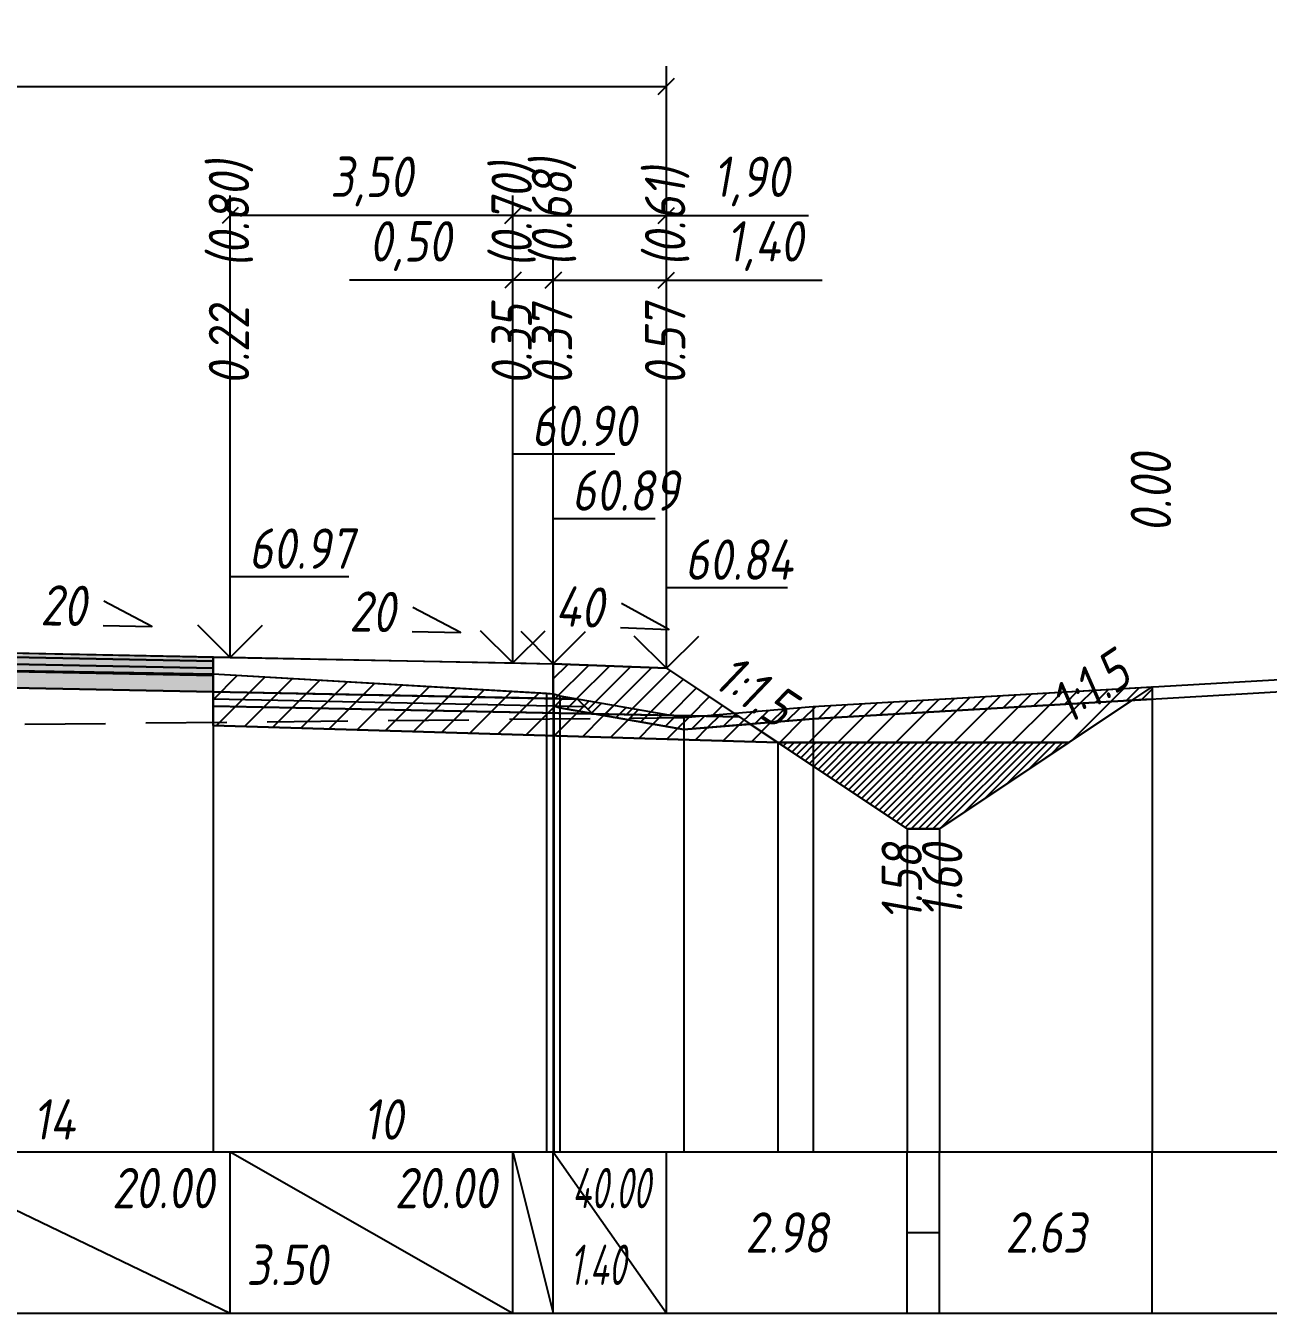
# Model space of a CAD drawing. Extents: x -717 to 1451, y -133302 to 233.
# Drawn here: x 167 to 243.9, y -55537 to -55457.3 of the extents above; entities that cross this region are included whole.
import ezdxf
from ezdxf.enums import TextEntityAlignment as Align

# ---------------------------------------------------------------- set-up
doc = ezdxf.new("R2010")
doc.units = 0
doc.linetypes.add('штриховая', pattern=[0.75, 0.5, -0.25])
for name, color, linetype in [('Интерполированный поперечник', 2, 'Continuous'), ('Код_514', 1, 'Continuous'), ('Контур_0', 7, 'Continuous'), ('Контур_2521', 7, 'Continuous'), ('Контур_2564', 7, 'Continuous'), ('Контур_2660', 7, 'Continuous'), ('Контур_2665', 7, 'Continuous'), ('Контур_400', 7, 'Continuous'), ('Контур_508', 7, 'Continuous'), ('Контур_512', 7, 'Continuous'), ('Контур_513', 7, 'Continuous'), ('Контур_818', 7, 'Continuous'), ('Красный поперечник', 1, 'Continuous'), ('Объём_2501', 7, 'Continuous'), ('Объём_2564', 7, 'Continuous'), ('Объём_2650', 7, 'Continuous'), ('Объём_2660', 7, 'Continuous'), ('Объём_2661', 7, 'Continuous'), ('Объём_2662', 7, 'Continuous'), ('Объём_2663', 7, 'Continuous'), ('Объём_2664', 7, 'Continuous'), ('Объём_2665', 7, 'Continuous'), ('Объём_2666', 7, 'Continuous'), ('Объём_2667', 7, 'Continuous'), ('Объём_2668', 7, 'Continuous'), ('Объём_2669', 7, 'Continuous'), ('Объём_2675', 7, 'Continuous'), ('Объём_2753', 7, 'Continuous'), ('Откосы', 7, 'Continuous'), ('Отметки покрытия', 7, 'Continuous'), ('Рабочие отметки', 7, 'Continuous'), ('Рабочие отметки доп.', 7, 'Continuous'), ('Слои выравнивания', 7, 'Continuous'), ('Таблица', 7, 'Continuous'), ('Уклоны проезжей части', 7, 'Continuous'), ('Черный поперечник', 3, 'Continuous')]:
    doc.layers.add(name, color=color, linetype=linetype)
for name, color, linetype, true_color in [('Контур_2540', 2, 'Continuous', 0xffff00), ('Контур_2560', 2, 'Continuous', 0xffff00), ('Контур_2561', 7, 'Continuous', 0xff8040), ('Контур_2562', 3, 'Continuous', 0x00ff00), ('Контур_2563', 7, 'Continuous', 0xff8000), ('Контур_2570', 7, 'Continuous', 0x80ff00), ('Контур_2725', 7, 'Continuous', 0x323232), ('Контур_2736', 4, 'Continuous', 0x00ffff), ('Контур_2737', 4, 'Continuous', 0x00ffff), ('Контур_2738', 4, 'Continuous', 0x00ffff), ('Контур_2739', 4, 'Continuous', 0x00ffff), ('Контур_2741', 4, 'Continuous', 0x00ffff), ('Контур_2742', 4, 'Continuous', 0x00ffff), ('Контур_2743', 4, 'Continuous', 0x00ffff), ('Контур_2744', 7, 'Continuous', 0xa4ffff), ('Контур_2745', 7, 'Continuous', 0xa4ffff), ('Контур_2747', 4, 'Continuous', 0x00ffff), ('Контур_2748', 4, 'Continuous', 0x00ffff), ('Контур_2749', 4, 'Continuous', 0x00ffff), ('Контур_2750', 4, 'Continuous', 0x00ffff), ('Контур_2751', 4, 'Continuous', 0x00ffff), ('Контур_2752', 4, 'Continuous', 0x00ffff), ('Контур_2760', 7, 'Continuous', 0x323232), ('Контур_2761', 7, 'Continuous', 0x323232), ('Контур_2762', 7, 'Continuous', 0x323232), ('Контур_2763', 7, 'Continuous', 0x323232), ('Контур_402', 7, 'Continuous', 0xff6464), ('Контур_703', 4, 'Continuous', 0x00ffff), ('Контур_705', 4, 'Continuous', 0x00ffff), ('Контур_707', 4, 'Continuous', 0x00ffff), ('Контур_720', 131, 'Continuous', 0xaaffff), ('Объём_2500', 7, 'Continuous', 0xc0c0c0), ('Объём_2520', 7, 'Continuous', 0x80ffff), ('Объём_2540', 2, 'Continuous', 0xffff00), ('Объём_2560', 2, 'Continuous', 0xffff00), ('Объём_2561', 7, 'Continuous', 0xff8040), ('Объём_2562', 3, 'Continuous', 0x00ff00), ('Объём_2563', 7, 'Continuous', 0xff8000), ('Объём_2570', 7, 'Continuous', 0x80ff00), ('Объём_2600', 7, 'Continuous', 0x808000), ('Объём_2620', 2, 'Continuous', 0xffff00), ('Объём_2746', 2, 'Continuous', 0xffff00)]:
    doc.layers.add(name, color=color, linetype=linetype, true_color=true_color)
doc.styles.get("Standard").update_dxf_attribs({"font": 'txt', "height": 2.5})
doc.styles.add('М', font='romand.shx', dxfattribs={"width": 0.8, "oblique": 10, "height": 2.5})
doc.dimstyles.new('ISO-25', dxfattribs={"dimtxt": 2.5, "dimasz": 2.5, "dimexe": 1.25, "dimexo": 0.625, "dimtad": 1, "dimtxsty": 'Standard', "dimcen": 2.5, "dimadec": 0, "dimazin": 0, "dimtfac": 1, "dimtmove": 0, "dimatfit": 3, "dimfxl": 1, "dimarcsym": 0})

# ---------------------------------------------------------------- blocks, each defined once
blk = doc.blocks.new('_Oblique')
at = {"color": 0, "linetype": 'ByBlock', "lineweight": -2}
blk.add_line((-0.5, -0.5), (0.5, 0.5), dxfattribs=at)
blk = doc.blocks.new('*D1330')
at = {"color": 0, "lineweight": -2, "transparency": 16777216}
for p, q in [((199.627, -55496.226), (199.627, -55471.786)), ((206.627, -55496.506), (206.627, -55471.786)), ((199.627, -55473.036), (206.627, -55473.036)), ((206.627, -55473.036), (216.266, -55473.036))]:
    blk.add_line(p, q, dxfattribs=at)
at = {"layer": 'Defpoints', "color": 0, "transparency": 16777216}
for p in [(206.627, -55473.036), (199.627, -55496.851), (206.627, -55497.131)]:
    blk.add_point(p, dxfattribs=at)
at = {"color": 0, "lineweight": -2, "transparency": 16777216, "rotation": 180}
blk.add_blockref('_Oblique', (199.627, -55473.036), dxfattribs=at)
at = {"color": 0, "lineweight": -2, "transparency": 16777216}
blk.add_blockref('_Oblique', (206.627, -55473.036), dxfattribs=at)
at = {"color": 0, "transparency": 16777216, "insert": (212.725, -55470.923), "char_height": 2.5, "width": 8.75, "attachment_point": 5, "style": 'М'}
blk.add_mtext('1,40', dxfattribs=at)
blk = doc.blocks.new('*D1332')
at = {"color": 0, "lineweight": -2, "transparency": 16777216}
for p, q in [((197.127, -55496.176), (197.127, -55471.786)), ((199.627, -55496.226), (199.627, -55471.786)), ((197.127, -55473.036), (187.014, -55473.036)), ((199.627, -55473.036), (197.127, -55473.036))]:
    blk.add_line(p, q, dxfattribs=at)
at = {"layer": 'Defpoints', "color": 0, "transparency": 16777216}
for p in [(199.627, -55473.036), (197.127, -55496.801), (199.627, -55496.851)]:
    blk.add_point(p, dxfattribs=at)
at = {"color": 0, "lineweight": -2, "transparency": 16777216, "rotation": 180}
blk.add_blockref('_Oblique', (197.127, -55473.036), dxfattribs=at)
at = {"color": 0, "lineweight": -2, "transparency": 16777216}
blk.add_blockref('_Oblique', (199.627, -55473.036), dxfattribs=at)
at = {"color": 0, "transparency": 16777216, "insert": (190.776, -55470.923), "char_height": 2.5, "width": 9.16667, "attachment_point": 5, "style": 'М'}
blk.add_mtext('0,50', dxfattribs=at)
blk = doc.blocks.new('*D1334')
at = {"color": 0, "lineweight": -2, "transparency": 16777216}
for p, q in [((179.627, -55495.826), (179.627, -55467.786)), ((197.127, -55496.176), (197.127, -55467.786)), ((197.127, -55469.036), (179.627, -55469.036))]:
    blk.add_line(p, q, dxfattribs=at)
at = {"layer": 'Defpoints', "color": 0, "transparency": 16777216}
for p in [(179.627, -55469.036), (179.627, -55496.451), (197.127, -55496.801)]:
    blk.add_point(p, dxfattribs=at)
at = {"color": 0, "lineweight": -2, "transparency": 16777216, "rotation": 180}
blk.add_blockref('_Oblique', (179.627, -55469.036), dxfattribs=at)
at = {"color": 0, "lineweight": -2, "transparency": 16777216}
blk.add_blockref('_Oblique', (197.127, -55469.036), dxfattribs=at)
at = {"color": 0, "transparency": 16777216, "insert": (188.377, -55466.923), "char_height": 2.5, "width": 9.58333, "attachment_point": 5, "style": 'М'}
blk.add_mtext('3,50', dxfattribs=at)
blk = doc.blocks.new('*D1335')
at = {"color": 0, "lineweight": -2, "transparency": 16777216}
for p, q in [((197.127, -55496.176), (197.127, -55467.786)), ((206.627, -55496.506), (206.627, -55467.786)), ((197.127, -55469.036), (206.627, -55469.036)), ((206.627, -55469.036), (215.433, -55469.036))]:
    blk.add_line(p, q, dxfattribs=at)
at = {"layer": 'Defpoints', "color": 0, "transparency": 16777216}
for p in [(197.127, -55469.036), (197.127, -55496.801), (206.627, -55497.131)]:
    blk.add_point(p, dxfattribs=at)
at = {"color": 0, "lineweight": -2, "transparency": 16777216, "rotation": 180}
blk.add_blockref('_Oblique', (197.127, -55469.036), dxfattribs=at)
at = {"color": 0, "lineweight": -2, "transparency": 16777216}
blk.add_blockref('_Oblique', (206.627, -55469.036), dxfattribs=at)
at = {"color": 0, "transparency": 16777216, "insert": (211.892, -55466.923), "char_height": 2.5, "width": 8.75, "attachment_point": 5, "style": 'М'}
blk.add_mtext('1,90', dxfattribs=at)
blk = doc.blocks.new('*D1337')
at = {"color": 0, "lineweight": -2, "transparency": 16777216}
for p, q in [((111.127, -55496.506), (111.127, -55459.786)), ((206.627, -55496.506), (206.627, -55459.786)), ((111.127, -55461.036), (206.627, -55461.036))]:
    blk.add_line(p, q, dxfattribs=at)
at = {"layer": 'Defpoints', "color": 0, "transparency": 16777216}
for p in [(206.627, -55461.036), (111.127, -55497.131), (206.627, -55497.131)]:
    blk.add_point(p, dxfattribs=at)
at = {"color": 0, "lineweight": -2, "transparency": 16777216, "rotation": 180}
blk.add_blockref('_Oblique', (111.127, -55461.036), dxfattribs=at)
at = {"color": 0, "lineweight": -2, "transparency": 16777216}
blk.add_blockref('_Oblique', (206.627, -55461.036), dxfattribs=at)
at = {"color": 0, "transparency": 16777216, "insert": (158.877, -55458.923), "char_height": 2.5, "width": 10.41667, "attachment_point": 5, "style": 'М'}
blk.add_mtext('19,10', dxfattribs=at)

msp = doc.modelspace()

# ---------------------------------------------------------------- hatches: boundary and pattern name
at = {"layer": 'Объём_2563'}
h = msp.add_hatch(dxfattribs=at)
h.set_pattern_fill('ANSI31', color=256, scale=0.3)
h.paths.add_polyline_path([(202.046, -55499.887), (201.127, -55498.968), (199.627, -55498.938), (199.627, -55496.788), (206.627, -55497.068), (211.127, -55500.068)])
at = {"layer": 'Объём_2570'}
h = msp.add_hatch(dxfattribs=at)
h.set_pattern_fill('ANSI31', color=256, scale=0.2)
h.paths.add_polyline_path([(236.694, -55498.971), (215.719, -55500.188), (207.706, -55500.864), (200.04, -55499.518), (199.667, -55499.388), (199.667, -55498.638), (200.04, -55498.768), (207.706, -55500.114), (215.719, -55499.438), (236.694, -55498.221)])
at = {"layer": 'Объём_2600'}
h = msp.add_hatch(dxfattribs=at)
h.set_pattern_fill('ANSI31', color=6, scale=0.4)
h.paths.add_polyline_path([(199.667, -55498.638), (199.667, -55499.388), (200.04, -55499.518), (207.706, -55500.864), (215.719, -55500.188), (235.462, -55499.042), (231.531, -55501.663), (213.519, -55501.663), (178.563, -55500.614), (178.563, -55497.412)])
h = msp.add_hatch(dxfattribs=at)
h.set_pattern_fill('HONEY', color=5, scale=0.3)
h.paths.add_polyline_path([(235.462, -55499.042), (236.694, -55498.221), (236.694, -55498.971)])
at = {"layer": 'Объём_2620'}
h = msp.add_hatch(dxfattribs=at)
h.set_pattern_fill('ANSI31', color=2, scale=0.1)
h.paths.add_polyline_path([(213.519, -55501.663), (231.531, -55501.663), (223.525, -55507), (221.525, -55507)])
at = {"layer": 'Слои выравнивания'}
for color, points in [(2, [(158.877, -55495.973), (178.563, -55496.367), (178.563, -55496.617), (158.877, -55496.223)]), (3, [(158.877, -55496.223), (178.563, -55496.617), (178.563, -55497.067), (158.877, -55496.673)]), (4, [(158.877, -55496.673), (178.563, -55497.067), (178.563, -55497.517), (158.877, -55497.123)]), (5, [(158.877, -55497.123), (178.563, -55497.517), (178.563, -55498.517), (158.877, -55498.123)])]:
    msp.add_hatch(color=color, dxfattribs=at).paths.add_polyline_path(points)

# ---------------------------------------------------------------- linework, layer by layer
at = {"layer": 'Интерполированный поперечник', "linetype": 'штриховая', "ltscale": 10, "flags": 128}
msp.add_lwpolyline([(91.912, -55501.286), (207.706, -55500.114)], dxfattribs=at)
at = {"layer": 'Код_514'}
for p, q in [((158.877, -55527), (179.627, -55537)), ((179.627, -55537), (179.627, -55527)), ((179.627, -55527), (197.127, -55537)), ((197.127, -55537), (197.127, -55527)), ((197.127, -55527), (199.627, -55537)), ((199.627, -55537), (199.627, -55527)), ((199.627, -55527), (206.627, -55537)), ((206.627, -55537), (206.627, -55527)), ((221.525, -55537), (221.525, -55527)), ((223.525, -55537), (223.525, -55527)), ((236.694, -55537), (236.694, -55527)), ((221.525, -55532), (223.525, -55532))]:
    msp.add_line(p, q, dxfattribs=at)
at = {"layer": 'Контур_0', "flags": 128}
for points in [[(178.563, -55496.367), (199.627, -55496.788), (199.627, -55498.938), (178.563, -55498.517), (178.563, -55496.367), (178.563, -55496.367)], [(206.627, -55497.068), (210.804, -55499.852), (210.804, -55499.852), (210.804, -55499.852), (210.804, -55499.852), (210.804, -55499.852), (210.804, -55499.852), (210.804, -55499.852), (210.804, -55499.852), (210.804, -55499.852), (210.804, -55499.852), (210.804, -55499.852), (210.804, -55499.852), (210.804, -55499.852), (210.804, -55499.852), (221.525, -55507)], [(206.627, -55497.068), (210.804, -55499.852), (210.804, -55499.852), (210.804, -55499.852), (210.804, -55499.852), (210.804, -55499.852), (210.804, -55499.852), (210.804, -55499.852), (210.804, -55499.852), (210.804, -55499.852), (210.804, -55499.852), (210.804, -55499.852), (210.804, -55499.852), (210.804, -55499.852), (210.804, -55499.852), (221.525, -55507), (223.525, -55507), (236.694, -55498.221), (236.694, -55498.221), (236.694, -55498.221), (236.694, -55498.221), (236.694, -55498.221), (236.694, -55498.221), (236.694, -55498.221), (236.694, -55498.221), (236.694, -55498.221), (236.694, -55498.221), (236.694, -55498.221), (236.694, -55498.221), (236.694, -55498.221)], [(179.627, -55498.538), (201.127, -55498.968), (202.046, -55499.887), (178.563, -55499.417), (178.563, -55498.517), (179.627, -55498.538), (179.627, -55498.538)], [(199.627, -55498.938), (201.127, -55498.968), (202.046, -55499.887), (211.127, -55500.068)]]:
    msp.add_lwpolyline(points, dxfattribs=at)
at = {"layer": 'Контур_2521', "color": 250, "flags": 128}
msp.add_lwpolyline([(178.563, -55498.967), (201.587, -55499.427)], dxfattribs=at)
at = {"layer": 'Контур_2540', "flags": 128}
msp.add_lwpolyline([(179.627, -55499.438), (211.127, -55500.068), (213.519, -55501.663), (178.563, -55500.614), (178.563, -55499.417), (179.627, -55499.438), (179.627, -55499.438)], dxfattribs=at)
at = {"layer": 'Контур_2560', "flags": 128}
msp.add_lwpolyline([(199.627, -55496.788), (206.627, -55497.068), (206.627, -55497.068), (206.627, -55497.068)], dxfattribs=at)
at = {"layer": 'Контур_2561', "flags": 128}
msp.add_lwpolyline([(199.627, -55496.788), (199.627, -55496.788), (206.627, -55497.068), (206.627, -55497.068), (199.627, -55496.788)], dxfattribs=at)
at = {"layer": 'Контур_2562', "flags": 128}
msp.add_lwpolyline([(206.627, -55497.068), (206.627, -55497.068), (206.627, -55497.068), (206.627, -55497.068), (206.627, -55497.068)], dxfattribs=at)
at = {"layer": 'Контур_2563', "flags": 128}
msp.add_lwpolyline([(202.046, -55499.887), (201.127, -55498.968), (199.627, -55498.938), (199.627, -55496.788), (206.627, -55497.068), (211.127, -55500.068), (202.046, -55499.887), (202.046, -55499.887)], dxfattribs=at)
at = {"layer": 'Контур_2564', "flags": 128}
msp.add_lwpolyline([(199.627, -55496.788), (206.627, -55497.068)], dxfattribs=at)
at = {"layer": 'Контур_2570', "flags": 128}
msp.add_lwpolyline([(80, -55502.27), (80.095, -55502.269), (91.912, -55502.036), (91.912, -55502.036), (110.3, -55499.629), (111.276, -55499.519), (111.276, -55498.769), (133.408, -55497.523), (133.84, -55497.508), (155.766, -55497.049), (156.485, -55497.034), (157.159, -55497.046), (158.877, -55497.075), (178.563, -55497.412), (199.196, -55498.607), (199.667, -55498.638), (199.667, -55499.388), (200.04, -55499.518), (207.706, -55500.864), (207.706, -55500.864), (215.719, -55500.188), (258.156, -55497.725), (260.161, -55497.913), (261.694, -55498.02)], dxfattribs=at)
at = {"layer": 'Контур_2660', "flags": 128}
msp.add_lwpolyline([(178.563, -55500.614), (213.519, -55501.663)], dxfattribs=at)
at = {"layer": 'Контур_2665', "flags": 128}
msp.add_lwpolyline([(206.627, -55497.068), (206.627, -55497.068)], dxfattribs=at)
at = {"layer": 'Контур_2725', "flags": 128}
msp.add_lwpolyline([(133.84, -55498.624), (138.127, -55498.538), (155.766, -55498.185), (156.485, -55498.171), (157.159, -55498.158), (158.877, -55498.123), (178.563, -55498.517)], dxfattribs=at)
at = {"layer": 'Контур_2736', "flags": 128}
for points in [[(206.627, -55497.068), (210.804, -55499.852)], [(210.804, -55499.852), (221.525, -55507)]]:
    msp.add_lwpolyline(points, dxfattribs=at)
at = {"layer": 'Контур_2737', "flags": 128}
msp.add_lwpolyline([(210.804, -55499.852), (210.804, -55499.852)], dxfattribs=at)
at = {"layer": 'Контур_2738', "flags": 128}
msp.add_lwpolyline([(210.804, -55499.852), (210.804, -55499.852)], dxfattribs=at)
at = {"layer": 'Контур_2739', "flags": 128}
msp.add_lwpolyline([(210.804, -55499.852), (210.804, -55499.852)], dxfattribs=at)
at = {"layer": 'Контур_2741', "flags": 128}
msp.add_lwpolyline([(236.694, -55498.221), (236.694, -55498.221)], dxfattribs=at)
at = {"layer": 'Контур_2742', "flags": 128}
msp.add_lwpolyline([(236.694, -55498.221), (236.694, -55498.221)], dxfattribs=at)
at = {"layer": 'Контур_2743', "flags": 128}
msp.add_lwpolyline([(236.694, -55498.221), (236.694, -55498.221)], dxfattribs=at)
at = {"layer": 'Контур_2744', "flags": 128}
msp.add_lwpolyline([(236.694, -55498.221), (236.694, -55498.221)], dxfattribs=at)
msp.add_lwpolyline([(236.694, -55498.221), (236.694, -55498.221)], dxfattribs=at)
msp.add_lwpolyline([(236.694, -55498.221), (236.694, -55498.221)], dxfattribs=at)
msp.add_lwpolyline([(236.694, -55498.221), (236.694, -55498.221)], dxfattribs=at)
msp.add_lwpolyline([(236.694, -55498.221), (236.694, -55498.221)], dxfattribs=at)
msp.add_lwpolyline([(236.694, -55498.221), (236.694, -55498.221)], dxfattribs=at)
at = {"layer": 'Контур_2745', "flags": 128}
msp.add_lwpolyline([(210.804, -55499.852), (210.804, -55499.852)], dxfattribs=at)
msp.add_lwpolyline([(210.804, -55499.852), (210.804, -55499.852)], dxfattribs=at)
msp.add_lwpolyline([(210.804, -55499.852), (210.804, -55499.852)], dxfattribs=at)
msp.add_lwpolyline([(210.804, -55499.852), (210.804, -55499.852)], dxfattribs=at)
msp.add_lwpolyline([(210.804, -55499.852), (210.804, -55499.852)], dxfattribs=at)
msp.add_lwpolyline([(210.804, -55499.852), (210.804, -55499.852)], dxfattribs=at)
at = {"layer": 'Контур_2747', "flags": 128}
msp.add_lwpolyline([(210.804, -55499.852), (210.804, -55499.852)], dxfattribs=at)
at = {"layer": 'Контур_2748', "flags": 128}
msp.add_lwpolyline([(210.804, -55499.852), (210.804, -55499.852)], dxfattribs=at)
at = {"layer": 'Контур_2749', "flags": 128}
msp.add_lwpolyline([(210.804, -55499.852), (210.804, -55499.852)], dxfattribs=at)
at = {"layer": 'Контур_2750', "flags": 128}
msp.add_lwpolyline([(236.694, -55498.221), (236.694, -55498.221)], dxfattribs=at)
at = {"layer": 'Контур_2751', "flags": 128}
msp.add_lwpolyline([(236.694, -55498.221), (236.694, -55498.221)], dxfattribs=at)
at = {"layer": 'Контур_2752', "flags": 128}
msp.add_lwpolyline([(236.694, -55498.221), (236.694, -55498.221)], dxfattribs=at)
at = {"layer": 'Контур_2760', "flags": 128}
msp.add_lwpolyline([(133.84, -55496.474), (138.127, -55496.388), (155.766, -55496.035), (156.485, -55496.021), (157.159, -55496.008), (158.877, -55495.973), (178.563, -55496.367)], dxfattribs=at)
at = {"layer": 'Контур_2761', "flags": 128}
msp.add_lwpolyline([(133.84, -55496.724), (138.127, -55496.638), (155.766, -55496.285), (156.485, -55496.271), (157.159, -55496.258), (158.877, -55496.223), (178.563, -55496.617)], dxfattribs=at)
at = {"layer": 'Контур_2762', "flags": 128}
msp.add_lwpolyline([(133.84, -55497.174), (138.127, -55497.088), (155.766, -55496.735), (156.485, -55496.721), (157.159, -55496.708), (158.877, -55496.673), (178.563, -55497.067)], dxfattribs=at)
at = {"layer": 'Контур_2763', "flags": 128}
msp.add_lwpolyline([(133.84, -55497.624), (138.127, -55497.538), (155.766, -55497.185), (156.485, -55497.171), (157.159, -55497.158), (158.877, -55497.123), (178.563, -55497.517)], dxfattribs=at)
at = {"layer": 'Контур_400', "flags": 128}
msp.add_lwpolyline([(158.877, -55495.973), (179.627, -55496.388), (197.127, -55496.738), (197.127, -55496.738), (197.127, -55496.738), (197.127, -55496.738), (197.127, -55496.738), (197.127, -55496.738), (199.627, -55496.788)], dxfattribs=at)
at = {"layer": 'Контур_402', "flags": 128}
msp.add_lwpolyline([(105, -55501.64), (133.84, -55500.774), (133.84, -55498.624), (158.877, -55498.123), (178.563, -55498.517), (178.563, -55500.614), (213.519, -55501.663)], dxfattribs=at)
at = {"layer": 'Контур_508', "flags": 128}
msp.add_lwpolyline([(105, -55501.64), (133.84, -55500.774), (133.84, -55498.624), (158.877, -55498.123), (178.563, -55498.517), (178.563, -55500.614), (213.519, -55501.663), (221.525, -55507), (223.525, -55507), (236.694, -55498.221)], dxfattribs=at)
at = {"layer": 'Контур_512', "flags": 128}
msp.add_lwpolyline([(178.563, -55500.614), (213.519, -55501.663), (221.525, -55507), (223.525, -55507), (236.694, -55498.221)], dxfattribs=at)
at = {"layer": 'Контур_513', "flags": 128}
msp.add_lwpolyline([(105, -55501.64), (133.84, -55500.774), (133.84, -55498.624), (158.877, -55498.123), (178.563, -55498.517), (178.563, -55500.614), (213.519, -55501.663), (221.525, -55507), (223.525, -55507), (236.694, -55498.221)], dxfattribs=at)
at = {"layer": 'Контур_703', "flags": 128}
msp.add_lwpolyline([(206.627, -55497.068), (210.804, -55499.852)], dxfattribs=at)
at = {"layer": 'Контур_705', "flags": 128}
msp.add_lwpolyline([(210.804, -55499.852), (210.804, -55499.852)], dxfattribs=at)
at = {"layer": 'Контур_707', "flags": 128}
msp.add_lwpolyline([(223.525, -55507), (236.694, -55498.221)], dxfattribs=at)
at = {"layer": 'Контур_720', "flags": 128}
msp.add_lwpolyline([(221.525, -55507), (223.525, -55507)], dxfattribs=at)
at = {"layer": 'Контур_818', "flags": 128}
msp.add_lwpolyline([(105, -55500.323), (110.3, -55499.629), (111.276, -55499.519), (111.276, -55498.769), (133.408, -55497.523), (133.84, -55497.508), (155.766, -55497.049), (156.485, -55497.034), (157.159, -55497.046), (158.877, -55497.075), (178.563, -55497.412), (199.196, -55498.607), (199.667, -55498.638), (199.667, -55499.388), (200.04, -55499.518), (207.706, -55500.864), (207.706, -55500.864), (215.719, -55500.188), (236.694, -55498.971)], dxfattribs=at)
at = {"layer": 'Красный поперечник'}
for p, q in [((158.877, -55495.973), (179.627, -55496.388)), ((179.627, -55496.388), (197.127, -55496.738)), ((197.127, -55496.738), (199.627, -55496.788)), ((199.627, -55496.788), (206.627, -55497.068)), ((206.627, -55497.068), (221.525, -55507)), ((223.525, -55507), (236.694, -55498.221)), ((236.694, -55498.221), (236.694, -55527)), ((178.563, -55500.614), (178.563, -55527)), ((213.519, -55501.663), (213.519, -55527)), ((221.525, -55507), (221.525, -55527)), ((221.525, -55507), (223.525, -55507)), ((223.525, -55507), (223.525, -55527))]:
    msp.add_line(p, q, dxfattribs=at)
at = {"layer": 'Объём_2500', "flags": 128}
msp.add_lwpolyline([(178.563, -55496.367), (199.627, -55496.788), (199.627, -55498.938), (178.563, -55498.517), (178.563, -55496.367), (178.563, -55496.367)], dxfattribs=at)
at = {"layer": 'Объём_2501', "flags": 128}
msp.add_lwpolyline([(158.877, -55495.973), (179.627, -55496.388), (197.127, -55496.738), (197.127, -55496.738), (197.127, -55496.738), (197.127, -55496.738), (197.127, -55496.738), (197.127, -55496.738), (199.627, -55496.788)], dxfattribs=at)
at = {"layer": 'Объём_2520', "color": 250, "flags": 128}
msp.add_lwpolyline([(179.627, -55498.538), (201.127, -55498.968), (202.046, -55499.887), (178.563, -55499.417), (178.563, -55498.517), (179.627, -55498.538), (179.627, -55498.538)], dxfattribs=at)
at = {"layer": 'Объём_2540', "flags": 128}
msp.add_lwpolyline([(179.627, -55499.438), (211.127, -55500.068), (213.519, -55501.663), (178.563, -55500.614), (178.563, -55499.417), (179.627, -55499.438), (179.627, -55499.438)], dxfattribs=at)
at = {"layer": 'Объём_2560', "flags": 128}
msp.add_lwpolyline([(199.627, -55496.788), (206.627, -55497.068), (206.627, -55497.068), (206.627, -55497.068)], dxfattribs=at)
at = {"layer": 'Объём_2561', "flags": 128}
msp.add_lwpolyline([(199.627, -55496.788), (199.627, -55496.788), (206.627, -55497.068), (206.627, -55497.068), (199.627, -55496.788)], dxfattribs=at)
at = {"layer": 'Объём_2562', "flags": 128}
msp.add_lwpolyline([(206.627, -55497.068), (206.627, -55497.068), (206.627, -55497.068), (206.627, -55497.068), (206.627, -55497.068)], dxfattribs=at)
at = {"layer": 'Объём_2563', "color": 250, "flags": 128}
msp.add_lwpolyline([(202.046, -55499.887), (201.127, -55498.968), (199.627, -55498.938), (199.627, -55496.788), (206.627, -55497.068), (211.127, -55500.068), (202.046, -55499.887), (202.046, -55499.887)], dxfattribs=at)
at = {"layer": 'Объём_2564', "flags": 128}
msp.add_lwpolyline([(199.627, -55496.788), (206.627, -55497.068)], dxfattribs=at)
at = {"layer": 'Объём_2570', "flags": 128}
msp.add_lwpolyline([(236.694, -55498.971), (215.719, -55500.188), (207.706, -55500.864), (200.04, -55499.518), (199.667, -55499.388), (199.667, -55498.638), (200.04, -55498.768), (207.706, -55500.114), (215.719, -55499.438), (236.694, -55498.221), (236.694, -55498.971), (236.694, -55498.971)], dxfattribs=at)
at = {"layer": 'Объём_2600', "color": 5, "flags": 128}
msp.add_lwpolyline([(235.462, -55499.042), (236.694, -55498.221), (236.694, -55498.971), (235.462, -55499.042), (235.462, -55499.042)], dxfattribs=at)
at = {"layer": 'Объём_2620', "flags": 128}
msp.add_lwpolyline([(213.519, -55501.663), (231.531, -55501.663), (223.525, -55507), (221.525, -55507), (213.519, -55501.663), (213.519, -55501.663)], dxfattribs=at)
at = {"layer": 'Объём_2650', "color": 6, "flags": 128}
msp.add_lwpolyline([(199.667, -55498.638), (199.667, -55499.388), (200.04, -55499.518), (207.706, -55500.864), (215.719, -55500.188), (235.462, -55499.042), (231.531, -55501.663), (213.519, -55501.663), (178.563, -55500.614), (178.563, -55497.412), (199.667, -55498.638), (199.667, -55498.638)], dxfattribs=at)
at = {"layer": 'Объём_2660', "flags": 128}
msp.add_lwpolyline([(178.563, -55500.614), (213.519, -55501.663)], dxfattribs=at)
at = {"layer": 'Объём_2661', "flags": 128}
msp.add_lwpolyline([(206.627, -55497.068), (210.804, -55499.852), (213.519, -55501.663)], dxfattribs=at)
at = {"layer": 'Объём_2662', "flags": 128}
msp.add_lwpolyline([(231.531, -55501.663), (236.694, -55498.221)], dxfattribs=at)
at = {"layer": 'Объём_2663', "flags": 128}
for points in [[(213.519, -55501.663), (221.525, -55507)], [(223.525, -55507), (231.531, -55501.663)]]:
    msp.add_lwpolyline(points, dxfattribs=at)
at = {"layer": 'Объём_2664', "flags": 128}
msp.add_lwpolyline([(221.525, -55507), (223.525, -55507)], dxfattribs=at)
at = {"layer": 'Объём_2665', "flags": 128}
msp.add_lwpolyline([(206.627, -55497.068), (206.627, -55497.068)], dxfattribs=at)
at = {"layer": 'Объём_2666', "flags": 128}
for points in [[(206.627, -55497.068), (210.804, -55499.852)], [(210.804, -55499.852), (213.519, -55501.663)]]:
    msp.add_lwpolyline(points, dxfattribs=at)
at = {"layer": 'Объём_2667', "flags": 128}
for points in [[(236.694, -55498.221), (236.694, -55498.221)], [(210.804, -55499.852), (210.804, -55499.852)]]:
    msp.add_lwpolyline(points, dxfattribs=at)
at = {"layer": 'Объём_2668', "flags": 128}
for points in [[(236.694, -55498.221), (236.694, -55498.221)], [(210.804, -55499.852), (210.804, -55499.852)]]:
    msp.add_lwpolyline(points, dxfattribs=at)
at = {"layer": 'Объём_2669', "flags": 128}
for points in [[(236.694, -55498.221), (236.694, -55498.221)], [(210.804, -55499.852), (210.804, -55499.852)]]:
    msp.add_lwpolyline(points, dxfattribs=at)
at = {"layer": 'Объём_2675', "flags": 128}
for points in [[(236.694, -55498.221), (236.694, -55498.221)], [(236.694, -55498.221), (236.694, -55498.221)], [(236.694, -55498.221), (236.694, -55498.221)], [(236.694, -55498.221), (236.694, -55498.221)], [(236.694, -55498.221), (236.694, -55498.221)], [(236.694, -55498.221), (236.694, -55498.221)], [(210.804, -55499.852), (210.804, -55499.852)], [(210.804, -55499.852), (210.804, -55499.852)], [(210.804, -55499.852), (210.804, -55499.852)], [(210.804, -55499.852), (210.804, -55499.852)], [(210.804, -55499.852), (210.804, -55499.852)], [(210.804, -55499.852), (210.804, -55499.852)]]:
    msp.add_lwpolyline(points, dxfattribs=at)
at = {"layer": 'Объём_2746', "flags": 128}
msp.add_lwpolyline([(199.667, -55499.388), (200.04, -55499.518), (207.706, -55500.864), (211.802, -55500.518), (213.519, -55501.663), (178.563, -55500.614), (178.563, -55497.412), (199.667, -55498.638), (199.667, -55499.388), (199.667, -55499.388)], dxfattribs=at)
at = {"layer": 'Объём_2753', "flags": 128}
msp.add_lwpolyline([(178.563, -55496.367), (178.563, -55496.367)], dxfattribs=at)
at = {"layer": 'Откосы', "color": 1, "flags": 128}
for points in [[(171.766, -55494.414), (174.765, -55494.474), (171.796, -55492.914)], [(203.786, -55494.544), (206.783, -55494.664), (203.846, -55493.045)], [(190.891, -55494.797), (193.89, -55494.857), (190.921, -55493.297)]]:
    msp.add_lwpolyline(points, dxfattribs=at)
at = {"layer": 'Отметки покрытия', "color": 1}
for p, q in [((197.127, -55496.738), (197.127, -55483.788)), ((197.127, -55483.788), (203.427, -55483.788)), ((199.627, -55496.788), (199.627, -55487.788)), ((199.627, -55487.788), (205.927, -55487.788)), ((179.627, -55496.388), (179.627, -55491.388)), ((179.627, -55491.388), (186.977, -55491.388)), ((206.627, -55497.068), (206.627, -55492.068)), ((206.627, -55492.068), (214.127, -55492.068)), ((179.627, -55496.388), (177.627, -55494.388)), ((179.627, -55496.388), (181.627, -55494.388)), ((197.127, -55496.738), (195.127, -55494.738)), ((197.127, -55496.738), (199.127, -55494.738)), ((199.627, -55496.788), (197.627, -55494.788)), ((199.627, -55496.788), (201.627, -55494.788)), ((206.627, -55497.068), (204.627, -55495.068)), ((206.627, -55497.068), (208.627, -55495.068))]:
    msp.add_line(p, q, dxfattribs=at)
at = {"layer": 'Слои выравнивания'}
for p, q in [((178.563, -55496.367), (178.563, -55527)), ((199.627, -55496.788), (199.627, -55527))]:
    msp.add_line(p, q, dxfattribs=at)
at = {"layer": 'Слои выравнивания', "color": 2, "flags": 128}
msp.add_lwpolyline([(158.877, -55495.973), (178.563, -55496.367), (178.563, -55496.617), (158.877, -55496.223)], close=True, dxfattribs=at)
at = {"layer": 'Слои выравнивания', "color": 3, "flags": 128}
msp.add_lwpolyline([(158.877, -55496.223), (178.563, -55496.617), (178.563, -55497.067), (158.877, -55496.673)], close=True, dxfattribs=at)
at = {"layer": 'Слои выравнивания', "color": 4, "flags": 128}
msp.add_lwpolyline([(158.877, -55496.673), (178.563, -55497.067), (178.563, -55497.517), (158.877, -55497.123)], close=True, dxfattribs=at)
at = {"layer": 'Слои выравнивания', "color": 5, "flags": 128}
msp.add_lwpolyline([(158.877, -55497.123), (178.563, -55497.517), (178.563, -55498.517), (158.877, -55498.123)], close=True, dxfattribs=at)
at = {"layer": 'Таблица'}
for p, q in [((80, -55527), (261.694, -55527)), ((80, -55537), (261.694, -55537))]:
    msp.add_line(p, q, dxfattribs=at)
at = {"layer": 'Черный поперечник', "color": 7}
for p, q in [((178.563, -55497.412), (178.563, -55527)), ((199.196, -55498.607), (199.196, -55527)), ((199.667, -55498.638), (199.667, -55527)), ((200.04, -55498.768), (200.04, -55527)), ((215.719, -55499.438), (215.719, -55527)), ((207.706, -55500.114), (207.706, -55527))]:
    msp.add_line(p, q, dxfattribs=at)
at = {"layer": 'Черный поперечник', "flags": 128}
msp.add_lwpolyline([(80, -55501.52), (80.095, -55501.519), (91.912, -55501.286), (110.3, -55498.879), (111.276, -55498.769), (133.408, -55497.523), (133.84, -55497.508), (155.766, -55497.049), (156.485, -55497.034), (157.159, -55497.046), (158.877, -55497.075), (178.563, -55497.412), (199.196, -55498.607), (199.667, -55498.638), (200.04, -55498.768), (207.706, -55500.114), (215.719, -55499.438), (258.156, -55496.975), (260.161, -55497.163), (261.694, -55497.27)], dxfattribs=at)

# ---------------------------------------------------------------- texts
at = {"layer": 'Код_514', "style": 'М', "oblique": 10}
for s, width, p in [('20.00', 0.8, (178.627, -55528)), ('20.00', 0.8, (196.127, -55528)), ('40.00', 0.6, (205.627, -55528))]:
    msp.add_text(s, height=2.5, dxfattribs=dict(at, width=width)).set_placement(p, align=Align.TOP_RIGHT)
at = {"layer": 'Код_514', "style": 'М', "oblique": 10, "width": 0.8}
for s, p in [('2.98', (214.076, -55532)), ('2.63', (230.11, -55532))]:
    msp.add_text(s, height=2.5, dxfattribs=at).set_placement(p, align=Align.MIDDLE_CENTER)
at = {"layer": 'Код_514', "style": 'М', "oblique": 10}
for s, width, p in [('3.50', 0.8, (180.627, -55536)), ('1.40', 0.6, (200.627, -55536))]:
    msp.add_text(s, height=2.5, dxfattribs=dict(at, width=width)).set_placement(p, align=Align.BOTTOM_LEFT)
at = {"layer": 'Отметки покрытия', "color": 1, "style": 'М', "oblique": 10, "width": 0.8}
for s, p in [('60.90', (198.268, -55484.057)), ('60.89', (200.768, -55488.057)), ('60.97', (180.768, -55491.657)), ('60.84', (207.768, -55492.337))]:
    msp.add_text(s, height=2.5, dxfattribs=at).set_placement(p, align=Align.BOTTOM_LEFT)
at = {"layer": 'Рабочие отметки', "color": 1, "style": 'М', "oblique": 10, "width": 0.8}
for s, p in [('0.22', (179.549, -55479.538)), ('0.35', (197.049, -55479.538)), ('0.37', (199.549, -55479.538)), ('0.57', (206.549, -55479.538)), ('0.00', (236.616, -55488.652))]:
    msp.add_text(s, height=2.5, rotation=90, dxfattribs=at).set_placement(p, align=Align.MIDDLE_LEFT)
for s, p in [('1.58', (221.197, -55507.931)), ('1.60', (223.697, -55507.931))]:
    msp.add_text(s, height=2.5, rotation=90, dxfattribs=at).set_placement(p, align=Align.MIDDLE_RIGHT)
at = {"layer": 'Рабочие отметки доп.', "color": 1, "style": 'М', "oblique": 10, "width": 0.8}
for s, p in [('(0.80)', (179.549, -55472.238)), ('(0.70)', (197.049, -55472.238)), ('(0.68)', (199.549, -55472.188)), ('(0.61)', (206.549, -55472.188))]:
    msp.add_text(s, height=2.5, rotation=90, dxfattribs=at).set_placement(p, align=Align.MIDDLE_LEFT)
at = {"layer": 'Слои выравнивания', "style": 'М', "oblique": 10, "width": 0.8}
for s, p in [('14', (168.72, -55527)), ('10', (189.095, -55527))]:
    msp.add_text(s, height=2.5, dxfattribs=at).set_placement(p, align=Align.BOTTOM_CENTER)
at = {"layer": 'Уклоны проезжей части', "color": 1, "style": 'М', "oblique": 10, "width": 0.8}
for s, rotation, p in [('20', 358.85423, (169.272, -55495.181)), ('20', 358.85423, (188.397, -55495.563)), ('40', 357.70938, (201.194, -55495.26)), ('1:1.5', 33.69007, (233.979, -55499.867)), ('1:1.5', 326.30994, (211.044, -55500.127))]:
    msp.add_text(s, height=2.5, rotation=rotation, dxfattribs=at).set_placement(p, align=Align.BOTTOM_CENTER)

# ---------------------------------------------------------------- dimensions: what is measured, and where the dimension line sits
at = {"color": 5}
dim = msp.add_linear_dim(base=(206.627, -55461.036), p1=(111.127, -55497.131), p2=(206.627, -55497.131), angle=180, dimstyle='ISO-25', override={"dimasz": 1, "dimlfac": 0.2, "dimzin": 0, "dimtxsty": 'М', "dimblk1": 'Oblique', "dimblk2": 'Oblique', "dimsah": 1}, dxfattribs=at)
dim.commit()
dim.dimension.update_dxf_attribs({"geometry": '*D1337', "text_midpoint": (158.877, -55458.923)})
dim = msp.add_linear_dim(base=(179.627, -55469.036), p1=(197.127, -55496.801), p2=(179.627, -55496.451), dimstyle='ISO-25', override={"dimasz": 1, "dimlfac": 0.2, "dimzin": 0, "dimtxsty": 'М', "dimblk1": 'Oblique', "dimblk2": 'Oblique', "dimsah": 1}, dxfattribs=at)
dim.commit()
dim.dimension.update_dxf_attribs({"geometry": '*D1334', "text_midpoint": (188.377, -55466.923)})
dim = msp.add_linear_dim(base=(197.127, -55469.036), p1=(206.627, -55497.131), p2=(197.127, -55496.801), dimstyle='ISO-25', override={"dimasz": 1, "dimlfac": 0.2, "dimzin": 0, "dimtxsty": 'М', "dimblk1": 'Oblique', "dimblk2": 'Oblique', "dimsah": 1}, dxfattribs=at)
dim.commit()
dim.dimension.update_dxf_attribs({"geometry": '*D1335', "text_midpoint": (211.892, -55469.036), "dimtype": 160})
for base, p1, p2, picture, middle in [((199.627, -55473.036), (197.127, -55496.801), (199.627, -55496.851), '*D1332', (190.776, -55473.036)), ((206.627, -55473.036), (199.627, -55496.851), (206.627, -55497.131), '*D1330', (212.725, -55473.036))]:
    dim = msp.add_linear_dim(base=base, p1=p1, p2=p2, angle=180, dimstyle='ISO-25', override={"dimasz": 1, "dimlfac": 0.2, "dimzin": 0, "dimtxsty": 'М', "dimblk1": 'Oblique', "dimblk2": 'Oblique', "dimsah": 1}, dxfattribs=at)
    dim.commit()
    dim.dimension.update_dxf_attribs({"geometry": picture, "text_midpoint": middle, "dimtype": 160})

doc.saveas('drawing.dxf')
